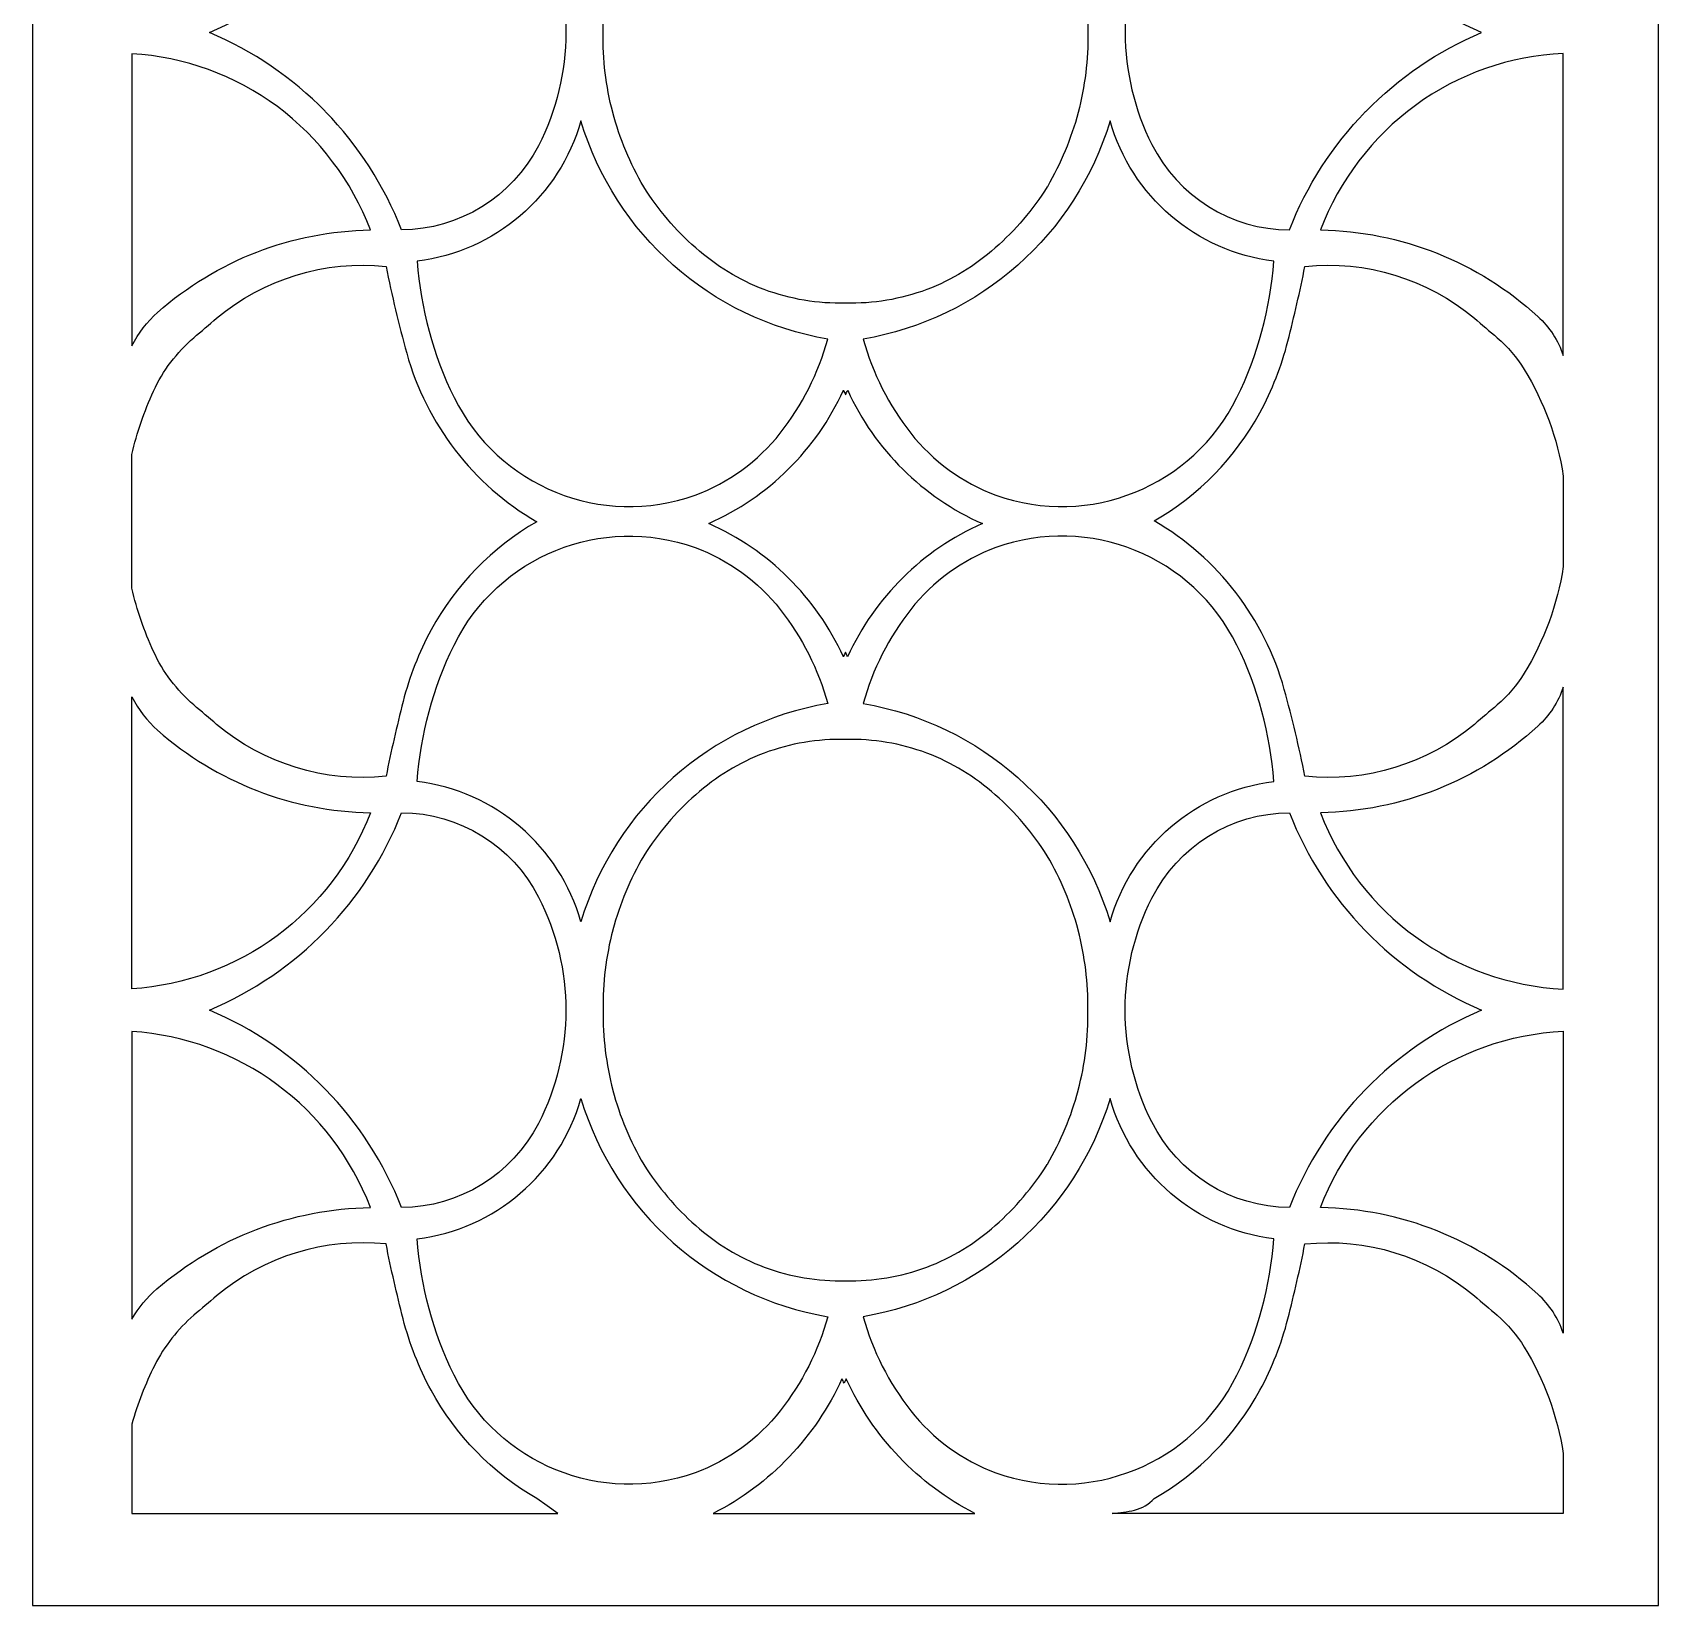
# Model space of a CAD drawing. Header units: centimetres. Extents: x -14 to -7.9, y -2.7 to 9.
# Drawn here: x -13.99 to -7.87, y -2.7 to 3.22 of the extents above; entities that cross this region are included whole.
import ezdxf

# ---------------------------------------------------------------- set-up
doc = ezdxf.new("R2010")
doc.units = ezdxf.units.CM
doc.header["$MEASUREMENT"] = 0
doc.layers.add('layer 1', color=7, linetype='Continuous')

msp = doc.modelspace()

# ---------------------------------------------------------------- linework, layer by layer
at = {"layer": 'layer 1', "color": 250}
for points, knots in [([(-13.99204, 9.00082), (-13.99204, 9.00082), (-7.86966, 9.00082), (-7.86966, 9.00082), (-7.86966, 9.00082), (-7.86966, 9.00082), (-7.86966, -2.69948), (-7.86966, -2.69948), (-7.86966, -2.69948), (-7.86966, -2.69948), (-13.99204, -2.69948), (-13.99204, -2.69948), (-13.99204, -2.69948), (-13.99204, -2.69948), (-13.99204, 9.00082), (-13.99204, 9.00082)], [0, 0, 0, 0, 0.2, 0.2, 0.2, 0.2, 0.4, 0.4, 0.4, 0.4, 0.6, 0.6, 0.6, 0.6, 1, 1, 1, 1]), ([(-10.05486, 2.92214), (-10.05486, 2.92214), (-10.05473, 2.92263), (-10.05473, 2.92263), (-10.05473, 2.92263), (-10.02915, 3.021), (-10.01691, 3.12234), (-10.01834, 3.22397), (-10.01834, 3.22397), (-10.01691, 3.32569), (-10.02917, 3.42711), (-10.0548, 3.52556), (-10.0548, 3.52556), (-10.0548, 3.52556), (-10.05492, 3.52601), (-10.05492, 3.52601), (-10.05492, 3.52601), (-10.05492, 3.52601), (-10.05504, 3.52645), (-10.05504, 3.52645), (-10.05504, 3.52645), (-10.05504, 3.52645), (-10.05515, 3.52689), (-10.05515, 3.52689), (-10.05515, 3.52689), (-10.0812, 3.62421), (-10.12009, 3.71762), (-10.17082, 3.80467), (-10.17082, 3.80467), (-10.17082, 3.80467), (-10.17113, 3.80518), (-10.17113, 3.80518), (-10.17113, 3.80518), (-10.22522, 3.8907), (-10.29108, 3.96816), (-10.36679, 4.03531), (-10.36679, 4.03531), (-10.44275, 4.10267), (-10.53021, 4.15575), (-10.62503, 4.19201), (-10.62503, 4.19201), (-10.72277, 4.22846), (-10.82657, 4.24581), (-10.93085, 4.24312), (-10.93085, 4.24312), (-11.03514, 4.24581), (-11.13894, 4.22847), (-11.23668, 4.19201), (-11.23668, 4.19201), (-11.33151, 4.15574), (-11.41897, 4.10267), (-11.49492, 4.0353), (-11.49492, 4.0353), (-11.57063, 3.96816), (-11.63649, 3.8907), (-11.69058, 3.80518), (-11.69058, 3.80518), (-11.74194, 3.71802), (-11.78101, 3.6242), (-11.8067, 3.52635), (-11.8067, 3.52635), (-11.8067, 3.52635), (-11.80695, 3.52539), (-11.80695, 3.52539), (-11.80695, 3.52539), (-11.83298, 3.42707), (-11.84524, 3.32565), (-11.84337, 3.22397), (-11.84337, 3.22397), (-11.84522, 3.12278), (-11.83309, 3.02186), (-11.80733, 2.92399), (-11.80733, 2.92399), (-11.80733, 2.92399), (-11.80724, 2.92364), (-11.80724, 2.92364), (-11.80724, 2.92364), (-11.80724, 2.92364), (-11.80715, 2.92329), (-11.80715, 2.92329), (-11.80715, 2.92329), (-11.80715, 2.92329), (-11.80699, 2.92271), (-11.80699, 2.92271), (-11.80699, 2.92271), (-11.78089, 2.82459), (-11.74175, 2.73044), (-11.69057, 2.64275), (-11.69057, 2.64275), (-11.63648, 2.55723), (-11.57062, 2.47977), (-11.49492, 2.41263), (-11.49492, 2.41263), (-11.41896, 2.34527), (-11.33151, 2.29219), (-11.23668, 2.25592), (-11.23668, 2.25592), (-11.13894, 2.21947), (-11.03514, 2.20212), (-10.93085, 2.20482), (-10.93085, 2.20482), (-10.82657, 2.20213), (-10.72277, 2.21947), (-10.62503, 2.25592), (-10.62503, 2.25592), (-10.53021, 2.29219), (-10.44275, 2.34526), (-10.36679, 2.41262), (-10.36679, 2.41262), (-10.29108, 2.47977), (-10.22523, 2.55723), (-10.17113, 2.64275), (-10.17113, 2.64275), (-10.17113, 2.64275), (-10.17095, 2.64305), (-10.17095, 2.64305), (-10.17095, 2.64305), (-10.17095, 2.64305), (-10.17078, 2.64336), (-10.17078, 2.64336), (-10.17078, 2.64336), (-10.11988, 2.73071), (-10.0809, 2.82445), (-10.05486, 2.92214), (-10.05486, 2.92214), (-10.05486, 2.92214), (-10.05486, 2.92214), (-10.05486, 2.92214)], [0, 0, 0, 0, 0.030303, 0.030303, 0.030303, 0.030303, 0.0606061, 0.0606061, 0.0606061, 0.0606061, 0.0909091, 0.0909091, 0.0909091, 0.0909091, 0.1212121, 0.1212121, 0.1212121, 0.1212121, 0.1515152, 0.1515152, 0.1515152, 0.1515152, 0.1818182, 0.1818182, 0.1818182, 0.1818182, 0.2121212, 0.2121212, 0.2121212, 0.2121212, 0.2424242, 0.2424242, 0.2424242, 0.2424242, 0.2727273, 0.2727273, 0.2727273, 0.2727273, 0.3030303, 0.3030303, 0.3030303, 0.3030303, 0.3333333, 0.3333333, 0.3333333, 0.3333333, 0.3636364, 0.3636364, 0.3636364, 0.3636364, 0.3939394, 0.3939394, 0.3939394, 0.3939394, 0.4242424, 0.4242424, 0.4242424, 0.4242424, 0.4545455, 0.4545455, 0.4545455, 0.4545455, 0.4848485, 0.4848485, 0.4848485, 0.4848485, 0.5151515, 0.5151515, 0.5151515, 0.5151515, 0.5454545, 0.5454545, 0.5454545, 0.5454545, 0.5757576, 0.5757576, 0.5757576, 0.5757576, 0.6060606, 0.6060606, 0.6060606, 0.6060606, 0.6363636, 0.6363636, 0.6363636, 0.6363636, 0.6666667, 0.6666667, 0.6666667, 0.6666667, 0.6969697, 0.6969697, 0.6969697, 0.6969697, 0.7272727, 0.7272727, 0.7272727, 0.7272727, 0.7575758, 0.7575758, 0.7575758, 0.7575758, 0.7878788, 0.7878788, 0.7878788, 0.7878788, 0.8181818, 0.8181818, 0.8181818, 0.8181818, 0.8484848, 0.8484848, 0.8484848, 0.8484848, 0.8787879, 0.8787879, 0.8787879, 0.8787879, 0.9090909, 0.9090909, 0.9090909, 0.9090909, 0.9393939, 0.9393939, 0.9393939, 0.9393939, 1, 1, 1, 1]), ([(-12.88832, 3.52253), (-13.01285, 3.39481), (-13.16175, 3.29328), (-13.32612, 3.22397), (-13.32612, 3.22397), (-13.16275, 3.15495), (-13.01465, 3.05418), (-12.89045, 2.92758), (-12.89045, 2.92758), (-12.89045, 2.92758), (-12.8885, 2.92559), (-12.8885, 2.92559), (-12.8885, 2.92559), (-12.76469, 2.79796), (-12.66745, 2.64693), (-12.6025, 2.48141), (-12.6025, 2.48141), (-12.6025, 2.48141), (-12.60211, 2.4804), (-12.60211, 2.4804), (-12.60211, 2.4804), (-12.38487, 2.48223), (-12.18668, 2.60413), (-12.0873, 2.79731), (-12.0873, 2.79731), (-11.94962, 3.06486), (-11.94933, 3.38212), (-12.08673, 3.64981), (-12.08673, 3.64981), (-12.18612, 3.8434), (-12.3845, 3.96581), (-12.60211, 3.96754), (-12.60211, 3.96754), (-12.66689, 3.80205), (-12.76394, 3.65103), (-12.88754, 3.52334), (-12.88754, 3.52334), (-12.88754, 3.52334), (-12.88793, 3.52294), (-12.88793, 3.52294), (-12.88793, 3.52294), (-12.88793, 3.52294), (-12.88832, 3.52253), (-12.88832, 3.52253)], [0, 0, 0, 0, 0.0833333, 0.0833333, 0.0833333, 0.0833333, 0.1666667, 0.1666667, 0.1666667, 0.1666667, 0.25, 0.25, 0.25, 0.25, 0.3333333, 0.3333333, 0.3333333, 0.3333333, 0.4166667, 0.4166667, 0.4166667, 0.4166667, 0.5, 0.5, 0.5, 0.5, 0.5833333, 0.5833333, 0.5833333, 0.5833333, 0.6666667, 0.6666667, 0.6666667, 0.6666667, 0.75, 0.75, 0.75, 0.75, 0.8333333, 0.8333333, 0.8333333, 0.8333333, 1, 1, 1, 1]), ([(-8.97235, 3.52148), (-8.84799, 3.39423), (-8.69954, 3.29309), (-8.53559, 3.22397), (-8.53559, 3.22397), (-8.6992, 3.15484), (-8.84742, 3.05396), (-8.97174, 2.92709), (-8.97174, 2.92709), (-8.97174, 2.92709), (-8.97263, 2.92618), (-8.97263, 2.92618), (-8.97263, 2.92618), (-9.09709, 2.79822), (-9.19465, 2.64668), (-9.25959, 2.4804), (-9.25959, 2.4804), (-9.47899, 2.48214), (-9.67907, 2.60682), (-9.77755, 2.80288), (-9.77755, 2.80288), (-9.84315, 2.93355), (-9.87745, 3.07776), (-9.87773, 3.22397), (-9.87773, 3.22397), (-9.87746, 3.37018), (-9.84314, 3.51438), (-9.77755, 3.64505), (-9.77755, 3.64505), (-9.67916, 3.84116), (-9.47899, 3.96568), (-9.25959, 3.96753), (-9.25959, 3.96753), (-9.25959, 3.96753), (-9.25912, 3.96634), (-9.25912, 3.96634), (-9.25912, 3.96634), (-9.25912, 3.96634), (-9.25866, 3.96515), (-9.25866, 3.96515), (-9.25866, 3.96515), (-9.19401, 3.80091), (-9.09763, 3.65108), (-8.97496, 3.52417), (-8.97496, 3.52417), (-8.97496, 3.52417), (-8.97466, 3.52384), (-8.97466, 3.52384), (-8.97466, 3.52384), (-8.97466, 3.52384), (-8.97431, 3.52348), (-8.97431, 3.52348), (-8.97431, 3.52348), (-8.97431, 3.52348), (-8.97396, 3.52312), (-8.97396, 3.52312), (-8.97396, 3.52312), (-8.97396, 3.52312), (-8.97235, 3.52148), (-8.97235, 3.52148)], [0, 0, 0, 0, 0.0625, 0.0625, 0.0625, 0.0625, 0.125, 0.125, 0.125, 0.125, 0.1875, 0.1875, 0.1875, 0.1875, 0.25, 0.25, 0.25, 0.25, 0.3125, 0.3125, 0.3125, 0.3125, 0.375, 0.375, 0.375, 0.375, 0.4375, 0.4375, 0.4375, 0.4375, 0.5, 0.5, 0.5, 0.5, 0.5625, 0.5625, 0.5625, 0.5625, 0.625, 0.625, 0.625, 0.625, 0.6875, 0.6875, 0.6875, 0.6875, 0.75, 0.75, 0.75, 0.75, 0.8125, 0.8125, 0.8125, 0.8125, 0.875, 0.875, 0.875, 0.875, 1, 1, 1, 1]), ([(-12.71952, 2.4804), (-13.01513, 2.4758), (-13.29921, 2.36589), (-13.52085, 2.17023), (-13.52085, 2.17023), (-13.56091, 2.13488), (-13.59386, 2.09223), (-13.61796, 2.04455), (-13.61796, 2.04455), (-13.61796, 2.04455), (-13.61796, 3.14409), (-13.61796, 3.14409), (-13.61796, 3.14409), (-13.41995, 3.13236), (-13.22954, 3.06313), (-13.0702, 2.94499), (-13.0702, 2.94499), (-12.91171, 2.82647), (-12.79008, 2.6653), (-12.71952, 2.4804)], [0, 0, 0, 0, 0.1666667, 0.1666667, 0.1666667, 0.1666667, 0.3333333, 0.3333333, 0.3333333, 0.3333333, 0.5, 0.5, 0.5, 0.5, 0.6666667, 0.6666667, 0.6666667, 0.6666667, 1, 1, 1, 1]), ([(-8.78517, 2.9496), (-8.62279, 3.06812), (-8.42891, 3.13606), (-8.22806, 3.1449), (-8.22806, 3.1449), (-8.22806, 3.1449), (-8.22806, 2.00749), (-8.22806, 2.00749), (-8.22806, 2.00749), (-8.2472, 2.0639), (-8.28021, 2.11454), (-8.32411, 2.15479), (-8.32411, 2.15479), (-8.5478, 2.35987), (-8.83875, 2.47573), (-9.14219, 2.4804), (-9.14219, 2.4804), (-9.0707, 2.66779), (-8.9467, 2.83071), (-8.78517, 2.9496)], [0, 0, 0, 0, 0.1666667, 0.1666667, 0.1666667, 0.1666667, 0.3333333, 0.3333333, 0.3333333, 0.3333333, 0.5, 0.5, 0.5, 0.5, 0.6666667, 0.6666667, 0.6666667, 0.6666667, 1, 1, 1, 1]), ([(-11.92703, 2.89132), (-11.79835, 2.4629), (-11.43855, 2.14452), (-10.99757, 2.06948), (-10.99757, 2.06948), (-11.03307, 1.94069), (-11.09392, 1.82022), (-11.17651, 1.71522), (-11.17651, 1.71522), (-11.25984, 1.60925), (-11.37094, 1.52839), (-11.49737, 1.48163), (-11.49737, 1.48163), (-11.84905, 1.35584), (-12.23948, 1.51444), (-12.40459, 1.84946), (-12.40459, 1.84946), (-12.48364, 2.01003), (-12.53078, 2.18447), (-12.54342, 2.36299), (-12.54342, 2.36299), (-12.25022, 2.39905), (-12.00735, 2.60704), (-11.92703, 2.89132)], [0, 0, 0, 0, 0.1428571, 0.1428571, 0.1428571, 0.1428571, 0.2857143, 0.2857143, 0.2857143, 0.2857143, 0.4285714, 0.4285714, 0.4285714, 0.4285714, 0.5714286, 0.5714286, 0.5714286, 0.5714286, 0.7142857, 0.7142857, 0.7142857, 0.7142857, 1, 1, 1, 1]), ([(-9.93467, 2.89132), (-9.85419, 2.60708), (-9.61151, 2.39889), (-9.31829, 2.36299), (-9.31829, 2.36299), (-9.33092, 2.18447), (-9.37808, 2.01004), (-9.45711, 1.84947), (-9.45711, 1.84947), (-9.62188, 1.51428), (-10.01252, 1.35619), (-10.36433, 1.48163), (-10.36433, 1.48163), (-10.49077, 1.52838), (-10.60185, 1.60926), (-10.68519, 1.71522), (-10.68519, 1.71522), (-10.76778, 1.82022), (-10.82863, 1.94069), (-10.86413, 2.06948), (-10.86413, 2.06948), (-10.42318, 2.14473), (-10.06315, 2.46284), (-9.93467, 2.89132), (-9.93467, 2.89132), (-9.93467, 2.89132), (-9.93467, 2.89132), (-9.93467, 2.89132)], [0, 0, 0, 0, 0.125, 0.125, 0.125, 0.125, 0.25, 0.25, 0.25, 0.25, 0.375, 0.375, 0.375, 0.375, 0.5, 0.5, 0.5, 0.5, 0.625, 0.625, 0.625, 0.625, 0.75, 0.75, 0.75, 0.75, 1, 1, 1, 1]), ([(-13.61796, 1.63513), (-13.61796, 1.63513), (-13.61796, 1.13139), (-13.61796, 1.13139), (-13.61796, 1.13139), (-13.59893, 1.04935), (-13.57158, 0.96949), (-13.53632, 0.89301), (-13.53632, 0.89301), (-13.50073, 0.81586), (-13.44907, 0.74724), (-13.38475, 0.69173), (-13.38475, 0.69173), (-13.35625, 0.66713), (-13.32758, 0.64273), (-13.29874, 0.61853), (-13.29874, 0.61853), (-13.12126, 0.46968), (-12.89121, 0.39913), (-12.66082, 0.42306), (-12.66082, 0.42306), (-12.64195, 0.51758), (-12.62055, 0.61159), (-12.59666, 0.70497), (-12.59666, 0.70497), (-12.57268, 0.79868), (-12.53729, 0.88911), (-12.4913, 0.9742), (-12.4913, 0.9742), (-12.39828, 1.14377), (-12.26062, 1.28476), (-12.09336, 1.38187), (-12.09336, 1.38187), (-12.33323, 1.52119), (-12.50905, 1.74914), (-12.58306, 2.01648), (-12.58306, 2.01648), (-12.61294, 2.12448), (-12.63888, 2.23353), (-12.66082, 2.34343), (-12.66082, 2.34343), (-12.89122, 2.36729), (-13.1213, 2.29684), (-13.29875, 2.14795), (-13.29875, 2.14795), (-13.32758, 2.12375), (-13.35626, 2.09935), (-13.38475, 2.07475), (-13.38475, 2.07475), (-13.44907, 2.01924), (-13.50073, 1.95063), (-13.53631, 1.87349), (-13.53631, 1.87349), (-13.57157, 1.79702), (-13.59893, 1.71716), (-13.61796, 1.63513)], [0, 0, 0, 0, 0.0666667, 0.0666667, 0.0666667, 0.0666667, 0.1333333, 0.1333333, 0.1333333, 0.1333333, 0.2, 0.2, 0.2, 0.2, 0.2666667, 0.2666667, 0.2666667, 0.2666667, 0.3333333, 0.3333333, 0.3333333, 0.3333333, 0.4, 0.4, 0.4, 0.4, 0.4666667, 0.4666667, 0.4666667, 0.4666667, 0.5333333, 0.5333333, 0.5333333, 0.5333333, 0.6, 0.6, 0.6, 0.6, 0.6666667, 0.6666667, 0.6666667, 0.6666667, 0.7333333, 0.7333333, 0.7333333, 0.7333333, 0.8, 0.8, 0.8, 0.8, 0.8666667, 0.8666667, 0.8666667, 0.8666667, 1, 1, 1, 1]), ([(-8.22806, 1.21252), (-8.22806, 1.21252), (-8.22806, 1.55388), (-8.22806, 1.55388), (-8.22806, 1.55388), (-8.25003, 1.69607), (-8.30005, 1.83243), (-8.37525, 1.95508), (-8.37525, 1.95508), (-8.40279, 1.99998), (-8.43708, 2.04034), (-8.47695, 2.07475), (-8.47695, 2.07475), (-8.50545, 2.09935), (-8.53412, 2.12375), (-8.56296, 2.14795), (-8.56296, 2.14795), (-8.74044, 2.2968), (-8.97049, 2.36735), (-9.20089, 2.34343), (-9.20089, 2.34343), (-9.21977, 2.2489), (-9.24116, 2.1549), (-9.26506, 2.06152), (-9.26506, 2.06152), (-9.28903, 1.96781), (-9.32441, 1.87737), (-9.37041, 1.79228), (-9.37041, 1.79228), (-9.46343, 1.62271), (-9.60108, 1.48171), (-9.76835, 1.38461), (-9.76835, 1.38461), (-9.52847, 1.24529), (-9.35265, 1.01735), (-9.27865, 0.75), (-9.27865, 0.75), (-9.24877, 0.642), (-9.22283, 0.53294), (-9.20089, 0.42306), (-9.20089, 0.42306), (-8.97049, 0.39918), (-8.74041, 0.46964), (-8.56297, 0.61853), (-8.56297, 0.61853), (-8.53412, 0.64273), (-8.50545, 0.66712), (-8.47695, 0.69172), (-8.47695, 0.69172), (-8.43709, 0.72612), (-8.4028, 0.76647), (-8.37528, 0.81136), (-8.37528, 0.81136), (-8.30007, 0.93401), (-8.25004, 1.07034), (-8.22806, 1.21252), (-8.22806, 1.21252), (-8.22806, 1.21252), (-8.22806, 1.21252), (-8.22806, 1.21252)], [0, 0, 0, 0, 0.0625, 0.0625, 0.0625, 0.0625, 0.125, 0.125, 0.125, 0.125, 0.1875, 0.1875, 0.1875, 0.1875, 0.25, 0.25, 0.25, 0.25, 0.3125, 0.3125, 0.3125, 0.3125, 0.375, 0.375, 0.375, 0.375, 0.4375, 0.4375, 0.4375, 0.4375, 0.5, 0.5, 0.5, 0.5, 0.5625, 0.5625, 0.5625, 0.5625, 0.625, 0.625, 0.625, 0.625, 0.6875, 0.6875, 0.6875, 0.6875, 0.75, 0.75, 0.75, 0.75, 0.8125, 0.8125, 0.8125, 0.8125, 0.875, 0.875, 0.875, 0.875, 1, 1, 1, 1]), ([(-10.41544, 1.37483), (-10.64029, 1.47424), (-10.82084, 1.65298), (-10.92264, 1.87675), (-10.92264, 1.87675), (-10.92527, 1.87114), (-10.92795, 1.86556), (-10.93066, 1.85998), (-10.93066, 1.85998), (-10.93338, 1.86555), (-10.93605, 1.87113), (-10.93866, 1.87675), (-10.93866, 1.87675), (-11.04057, 1.65311), (-11.22113, 1.47455), (-11.44583, 1.37503), (-11.44583, 1.37503), (-11.22115, 1.27546), (-11.04071, 1.09677), (-10.93887, 0.87311), (-10.93887, 0.87311), (-10.93624, 0.87873), (-10.93357, 0.88432), (-10.93086, 0.88989), (-10.93086, 0.88989), (-10.92815, 0.88432), (-10.92547, 0.87872), (-10.92284, 0.87311), (-10.92284, 0.87311), (-10.82099, 1.09686), (-10.64031, 1.27547), (-10.41544, 1.37483)], [0, 0, 0, 0, 0.1111111, 0.1111111, 0.1111111, 0.1111111, 0.2222222, 0.2222222, 0.2222222, 0.2222222, 0.3333333, 0.3333333, 0.3333333, 0.3333333, 0.4444444, 0.4444444, 0.4444444, 0.4444444, 0.5555556, 0.5555556, 0.5555556, 0.5555556, 0.6666667, 0.6666667, 0.6666667, 0.6666667, 0.7777778, 0.7777778, 0.7777778, 0.7777778, 1, 1, 1, 1]), ([(-11.92703, -0.12484), (-11.79866, 0.3033), (-11.43818, 0.62181), (-10.99757, 0.697), (-10.99757, 0.697), (-11.03308, 0.82582), (-11.09389, 0.94623), (-11.17651, 1.05126), (-11.17651, 1.05126), (-11.25988, 1.15725), (-11.37089, 1.23808), (-11.49737, 1.28486), (-11.49737, 1.28486), (-11.84958, 1.41043), (-12.23964, 1.25258), (-12.40459, 0.91702), (-12.40459, 0.91702), (-12.48365, 0.75641), (-12.53079, 0.58205), (-12.54342, 0.40349), (-12.54342, 0.40349), (-12.25044, 0.36762), (-12.00744, 0.15915), (-11.92703, -0.12484)], [0, 0, 0, 0, 0.1428571, 0.1428571, 0.1428571, 0.1428571, 0.2857143, 0.2857143, 0.2857143, 0.2857143, 0.4285714, 0.4285714, 0.4285714, 0.4285714, 0.5714286, 0.5714286, 0.5714286, 0.5714286, 0.7142857, 0.7142857, 0.7142857, 0.7142857, 1, 1, 1, 1]), ([(-9.93467, -0.12484), (-10.06335, 0.30358), (-10.42315, 0.62196), (-10.86413, 0.697), (-10.86413, 0.697), (-10.82864, 0.82579), (-10.76778, 0.94625), (-10.68519, 1.05126), (-10.68519, 1.05126), (-10.60186, 1.15722), (-10.49076, 1.23808), (-10.36433, 1.28485), (-10.36433, 1.28485), (-10.01265, 1.41064), (-9.62222, 1.25203), (-9.45711, 0.91701), (-9.45711, 0.91701), (-9.37808, 0.75645), (-9.33093, 0.58201), (-9.31829, 0.40349), (-9.31829, 0.40349), (-9.61149, 0.36742), (-9.85435, 0.15944), (-9.93467, -0.12484)], [0, 0, 0, 0, 0.1428571, 0.1428571, 0.1428571, 0.1428571, 0.2857143, 0.2857143, 0.2857143, 0.2857143, 0.4285714, 0.4285714, 0.4285714, 0.4285714, 0.5714286, 0.5714286, 0.5714286, 0.5714286, 0.7142857, 0.7142857, 0.7142857, 0.7142857, 1, 1, 1, 1]), ([(-8.22807, -0.37842), (-8.63735, -0.35769), (-8.99599, -0.09676), (-9.14219, 0.28608), (-9.14219, 0.28608), (-8.83875, 0.29081), (-8.54776, 0.40657), (-8.32411, 0.6117), (-8.32411, 0.6117), (-8.28022, 0.65194), (-8.2472, 0.70258), (-8.22807, 0.75897), (-8.22807, 0.75897), (-8.22807, 0.75897), (-8.22807, -0.37842), (-8.22807, -0.37842), (-8.22807, -0.37842), (-8.22807, -0.37842), (-8.22807, -0.37842), (-8.22807, -0.37842)], [0, 0, 0, 0, 0.1666667, 0.1666667, 0.1666667, 0.1666667, 0.3333333, 0.3333333, 0.3333333, 0.3333333, 0.5, 0.5, 0.5, 0.5, 0.6666667, 0.6666667, 0.6666667, 0.6666667, 1, 1, 1, 1]), ([(-13.61796, 0.72193), (-13.61796, 0.72193), (-13.61796, -0.37761), (-13.61796, -0.37761), (-13.61796, -0.37761), (-13.21439, -0.35077), (-12.86359, -0.09185), (-12.71952, 0.28608), (-12.71952, 0.28608), (-13.01499, 0.29063), (-13.29928, 0.40072), (-13.52085, 0.59625), (-13.52085, 0.59625), (-13.5609, 0.63159), (-13.59386, 0.67426), (-13.61796, 0.72193)], [0, 0, 0, 0, 0.2, 0.2, 0.2, 0.2, 0.4, 0.4, 0.4, 0.4, 0.6, 0.6, 0.6, 0.6, 1, 1, 1, 1]), ([(-10.01833, -0.45749), (-10.01647, -0.55904), (-10.02871, -0.6604), (-10.05468, -0.75859), (-10.05468, -0.75859), (-10.05468, -0.75859), (-10.05489, -0.75939), (-10.05489, -0.75939), (-10.05489, -0.75939), (-10.05489, -0.75939), (-10.05503, -0.75994), (-10.05503, -0.75994), (-10.05503, -0.75994), (-10.08066, -0.85754), (-10.11962, -0.95116), (-10.17079, -1.03812), (-10.17079, -1.03812), (-10.17079, -1.03812), (-10.17096, -1.03841), (-10.17096, -1.03841), (-10.17096, -1.03841), (-10.17096, -1.03841), (-10.17113, -1.0387), (-10.17113, -1.0387), (-10.17113, -1.0387), (-10.22521, -1.12421), (-10.29109, -1.2017), (-10.36679, -1.26883), (-10.36679, -1.26883), (-10.44273, -1.33617), (-10.53024, -1.38926), (-10.62503, -1.42553), (-10.62503, -1.42553), (-10.72275, -1.46197), (-10.82659, -1.47932), (-10.93085, -1.47664), (-10.93085, -1.47664), (-11.03511, -1.47932), (-11.13896, -1.46197), (-11.23668, -1.42553), (-11.23668, -1.42553), (-11.33148, -1.38927), (-11.41897, -1.33616), (-11.49491, -1.26882), (-11.49491, -1.26882), (-11.57061, -1.20169), (-11.63649, -1.12421), (-11.69057, -1.0387), (-11.69057, -1.0387), (-11.74193, -0.95153), (-11.78102, -0.85767), (-11.80671, -0.75981), (-11.80671, -0.75981), (-11.80671, -0.75981), (-11.80687, -0.7592), (-11.80687, -0.7592), (-11.80687, -0.7592), (-11.83252, -0.66073), (-11.8448, -0.55923), (-11.84336, -0.45749), (-11.84336, -0.45749), (-11.84523, -0.3558), (-11.83297, -0.25433), (-11.80694, -0.15602), (-11.80694, -0.15602), (-11.80694, -0.15602), (-11.80684, -0.15565), (-11.80684, -0.15565), (-11.80684, -0.15565), (-11.80684, -0.15565), (-11.80674, -0.15528), (-11.80674, -0.15528), (-11.80674, -0.15528), (-11.78065, -0.05752), (-11.74157, 0.03633), (-11.69057, 0.12373), (-11.69057, 0.12373), (-11.63649, 0.20923), (-11.57061, 0.28672), (-11.49492, 0.35385), (-11.49492, 0.35385), (-11.41898, 0.4212), (-11.33148, 0.4743), (-11.23668, 0.51056), (-11.23668, 0.51056), (-11.13896, 0.547), (-11.03511, 0.56434), (-10.93085, 0.56166), (-10.93085, 0.56166), (-10.82659, 0.56435), (-10.72275, 0.54699), (-10.62503, 0.51056), (-10.62503, 0.51056), (-10.53023, 0.4743), (-10.44273, 0.4212), (-10.36679, 0.35386), (-10.36679, 0.35386), (-10.29109, 0.28673), (-10.22521, 0.20924), (-10.17113, 0.12373), (-10.17113, 0.12373), (-10.12015, 0.03636), (-10.08108, -0.05746), (-10.05499, -0.15518), (-10.05499, -0.15518), (-10.05499, -0.15518), (-10.05486, -0.15569), (-10.05486, -0.15569), (-10.05486, -0.15569), (-10.05486, -0.15569), (-10.05473, -0.15618), (-10.05473, -0.15618), (-10.05473, -0.15618), (-10.02915, -0.25452), (-10.01691, -0.35588), (-10.01833, -0.45749)], [0, 0, 0, 0, 0.0333333, 0.0333333, 0.0333333, 0.0333333, 0.0666667, 0.0666667, 0.0666667, 0.0666667, 0.1, 0.1, 0.1, 0.1, 0.1333333, 0.1333333, 0.1333333, 0.1333333, 0.1666667, 0.1666667, 0.1666667, 0.1666667, 0.2, 0.2, 0.2, 0.2, 0.2333333, 0.2333333, 0.2333333, 0.2333333, 0.2666667, 0.2666667, 0.2666667, 0.2666667, 0.3, 0.3, 0.3, 0.3, 0.3333333, 0.3333333, 0.3333333, 0.3333333, 0.3666667, 0.3666667, 0.3666667, 0.3666667, 0.4, 0.4, 0.4, 0.4, 0.4333333, 0.4333333, 0.4333333, 0.4333333, 0.4666667, 0.4666667, 0.4666667, 0.4666667, 0.5, 0.5, 0.5, 0.5, 0.5333333, 0.5333333, 0.5333333, 0.5333333, 0.5666667, 0.5666667, 0.5666667, 0.5666667, 0.6, 0.6, 0.6, 0.6, 0.6333333, 0.6333333, 0.6333333, 0.6333333, 0.6666667, 0.6666667, 0.6666667, 0.6666667, 0.7, 0.7, 0.7, 0.7, 0.7333333, 0.7333333, 0.7333333, 0.7333333, 0.7666667, 0.7666667, 0.7666667, 0.7666667, 0.8, 0.8, 0.8, 0.8, 0.8333333, 0.8333333, 0.8333333, 0.8333333, 0.8666667, 0.8666667, 0.8666667, 0.8666667, 0.9, 0.9, 0.9, 0.9, 0.9333333, 0.9333333, 0.9333333, 0.9333333, 1, 1, 1, 1]), ([(-13.32612, -0.45749), (-12.9945, -0.59756), (-12.73337, -0.86586), (-12.60211, -1.20106), (-12.60211, -1.20106), (-12.38487, -1.19923), (-12.18668, -1.07733), (-12.0873, -0.88415), (-12.0873, -0.88415), (-11.94962, -0.61659), (-11.94933, -0.29933), (-12.08673, -0.03164), (-12.08673, -0.03164), (-12.18613, 0.16195), (-12.3845, 0.28435), (-12.60211, 0.28608), (-12.60211, 0.28608), (-12.73329, -0.04915), (-12.99453, -0.31734), (-13.32612, -0.45749)], [0, 0, 0, 0, 0.1666667, 0.1666667, 0.1666667, 0.1666667, 0.3333333, 0.3333333, 0.3333333, 0.3333333, 0.5, 0.5, 0.5, 0.5, 0.6666667, 0.6666667, 0.6666667, 0.6666667, 1, 1, 1, 1]), ([(-8.53559, -0.45749), (-8.86721, -0.31742), (-9.12834, -0.04912), (-9.25959, 0.28608), (-9.25959, 0.28608), (-9.47916, 0.28423), (-9.67909, 0.15986), (-9.77755, -0.0364), (-9.77755, -0.0364), (-9.84316, -0.16711), (-9.87746, -0.31123), (-9.87773, -0.45749), (-9.87773, -0.45749), (-9.87745, -0.60374), (-9.84317, -0.74787), (-9.77755, -0.87857), (-9.77755, -0.87857), (-9.679, -1.07479), (-9.47916, -1.19931), (-9.25959, -1.20106), (-9.25959, -1.20106), (-9.12841, -0.86582), (-8.86717, -0.59763), (-8.53559, -0.45749), (-8.53559, -0.45749), (-8.53559, -0.45749), (-8.53559, -0.45749), (-8.53559, -0.45749)], [0, 0, 0, 0, 0.125, 0.125, 0.125, 0.125, 0.25, 0.25, 0.25, 0.25, 0.375, 0.375, 0.375, 0.375, 0.5, 0.5, 0.5, 0.5, 0.625, 0.625, 0.625, 0.625, 0.75, 0.75, 0.75, 0.75, 1, 1, 1, 1]), ([(-13.61796, -1.6209), (-13.61796, -1.6209), (-13.61796, -0.53784), (-13.61796, -0.53784), (-13.61796, -0.53784), (-13.21475, -0.56418), (-12.86366, -0.82357), (-12.71952, -1.20106), (-12.71952, -1.20106), (-13.01514, -1.20566), (-13.29957, -1.31392), (-13.52334, -1.50716), (-13.52334, -1.50716), (-13.56093, -1.53962), (-13.59289, -1.57804), (-13.61796, -1.6209)], [0, 0, 0, 0, 0.2, 0.2, 0.2, 0.2, 0.4, 0.4, 0.4, 0.4, 0.6, 0.6, 0.6, 0.6, 1, 1, 1, 1]), ([(-8.22806, -0.53655), (-8.63767, -0.55751), (-8.99607, -0.81782), (-9.14219, -1.20106), (-9.14219, -1.20106), (-8.83889, -1.20572), (-8.54769, -1.32169), (-8.32411, -1.52667), (-8.32411, -1.52667), (-8.28023, -1.56691), (-8.24719, -1.61758), (-8.22807, -1.67394), (-8.22807, -1.67394), (-8.22807, -1.67394), (-8.22806, -0.53655), (-8.22806, -0.53655), (-8.22806, -0.53655), (-8.22806, -0.53655), (-8.22806, -0.53655), (-8.22806, -0.53655)], [0, 0, 0, 0, 0.1666667, 0.1666667, 0.1666667, 0.1666667, 0.3333333, 0.3333333, 0.3333333, 0.3333333, 0.5, 0.5, 0.5, 0.5, 0.6666667, 0.6666667, 0.6666667, 0.6666667, 1, 1, 1, 1]), ([(-11.92703, -0.79014), (-12.00729, -1.07418), (-12.25047, -1.28243), (-12.54342, -1.31846), (-12.54342, -1.31846), (-12.53078, -1.49703), (-12.48365, -1.67138), (-12.40459, -1.83199), (-12.40459, -1.83199), (-12.2393, -2.16739), (-11.84945, -2.32576), (-11.49737, -2.19983), (-11.49737, -2.19983), (-11.3709, -2.15305), (-11.25987, -2.07224), (-11.17651, -1.96624), (-11.17651, -1.96624), (-11.0939, -1.8612), (-11.03308, -1.7408), (-10.99757, -1.61197), (-10.99757, -1.61197), (-11.43821, -1.537), (-11.79845, -1.21822), (-11.92703, -0.79014), (-11.92703, -0.79014), (-11.92703, -0.79014), (-11.92703, -0.79014), (-11.92703, -0.79014)], [0, 0, 0, 0, 0.125, 0.125, 0.125, 0.125, 0.25, 0.25, 0.25, 0.25, 0.375, 0.375, 0.375, 0.375, 0.5, 0.5, 0.5, 0.5, 0.625, 0.625, 0.625, 0.625, 0.75, 0.75, 0.75, 0.75, 1, 1, 1, 1]), ([(-9.93467, -0.79014), (-9.85419, -1.07437), (-9.61151, -1.28256), (-9.31829, -1.31846), (-9.31829, -1.31846), (-9.33092, -1.49698), (-9.37808, -1.67142), (-9.45711, -1.83198), (-9.45711, -1.83198), (-9.62188, -2.16717), (-10.01252, -2.32526), (-10.36433, -2.19983), (-10.36433, -2.19983), (-10.49077, -2.15307), (-10.60185, -2.07219), (-10.68519, -1.96624), (-10.68519, -1.96624), (-10.76778, -1.86123), (-10.82863, -1.74076), (-10.86413, -1.61197), (-10.86413, -1.61197), (-10.42318, -1.53672), (-10.06315, -1.21861), (-9.93467, -0.79014), (-9.93467, -0.79014), (-9.93467, -0.79014), (-9.93467, -0.79014), (-9.93467, -0.79014)], [0, 0, 0, 0, 0.125, 0.125, 0.125, 0.125, 0.25, 0.25, 0.25, 0.25, 0.375, 0.375, 0.375, 0.375, 0.5, 0.5, 0.5, 0.5, 0.625, 0.625, 0.625, 0.625, 0.75, 0.75, 0.75, 0.75, 1, 1, 1, 1]), ([(-13.61796, -2.01666), (-13.59673, -1.93987), (-13.56785, -1.8654), (-13.53176, -1.79438), (-13.53176, -1.79438), (-13.49543, -1.72288), (-13.44548, -1.65911), (-13.38475, -1.6067), (-13.38475, -1.6067), (-13.35626, -1.5821), (-13.32758, -1.55771), (-13.29875, -1.53351), (-13.29875, -1.53351), (-13.1214, -1.38469), (-12.89109, -1.31417), (-12.66082, -1.33803), (-12.66082, -1.33803), (-12.64194, -1.43256), (-12.62055, -1.52656), (-12.59665, -1.61994), (-12.59665, -1.61994), (-12.57267, -1.71367), (-12.5373, -1.80407), (-12.4913, -1.88918), (-12.4913, -1.88918), (-12.39823, -2.0588), (-12.26069, -2.19972), (-12.09336, -2.29684), (-12.09336, -2.29684), (-12.09336, -2.29684), (-12.05363, -2.32483), (-12.05363, -2.32483), (-12.05363, -2.32483), (-12.05363, -2.32483), (-12.0139, -2.35281), (-12.0139, -2.35281), (-12.0139, -2.35281), (-12.0139, -2.35281), (-13.61796, -2.35281), (-13.61796, -2.35281), (-13.61796, -2.35281), (-13.61796, -2.35281), (-13.61796, -2.01666), (-13.61796, -2.01666), (-13.61796, -2.01666), (-13.61796, -2.01666), (-13.61796, -2.01666), (-13.61796, -2.01666)], [0, 0, 0, 0, 0.0769231, 0.0769231, 0.0769231, 0.0769231, 0.1538462, 0.1538462, 0.1538462, 0.1538462, 0.2307692, 0.2307692, 0.2307692, 0.2307692, 0.3076923, 0.3076923, 0.3076923, 0.3076923, 0.3846154, 0.3846154, 0.3846154, 0.3846154, 0.4615385, 0.4615385, 0.4615385, 0.4615385, 0.5384615, 0.5384615, 0.5384615, 0.5384615, 0.6153846, 0.6153846, 0.6153846, 0.6153846, 0.6923077, 0.6923077, 0.6923077, 0.6923077, 0.7692308, 0.7692308, 0.7692308, 0.7692308, 0.8461538, 0.8461538, 0.8461538, 0.8461538, 1, 1, 1, 1]), ([(-8.22807, -2.1275), (-8.25005, -1.98532), (-8.30007, -1.84898), (-8.37528, -1.72634), (-8.37528, -1.72634), (-8.4028, -1.68145), (-8.43709, -1.6411), (-8.47695, -1.6067), (-8.47695, -1.6067), (-8.50545, -1.5821), (-8.53412, -1.55771), (-8.56296, -1.53351), (-8.56296, -1.53351), (-8.74044, -1.38465), (-8.97049, -1.31411), (-9.20089, -1.33803), (-9.20089, -1.33803), (-9.21977, -1.43255), (-9.24116, -1.52656), (-9.26506, -1.61994), (-9.26506, -1.61994), (-9.28903, -1.71365), (-9.32442, -1.80408), (-9.37041, -1.88918), (-9.37041, -1.88918), (-9.46343, -2.05875), (-9.60109, -2.19974), (-9.76835, -2.29684), (-9.76835, -2.29684), (-9.7883, -2.31798), (-9.81392, -2.33296), (-9.84212, -2.33999), (-9.84212, -2.33999), (-9.86983, -2.34689), (-9.89812, -2.35118), (-9.92662, -2.35281), (-9.92662, -2.35281), (-9.92662, -2.35281), (-8.22807, -2.35281), (-8.22807, -2.35281), (-8.22807, -2.35281), (-8.22807, -2.35281), (-8.22807, -2.1275), (-8.22807, -2.1275)], [0, 0, 0, 0, 0.0833333, 0.0833333, 0.0833333, 0.0833333, 0.1666667, 0.1666667, 0.1666667, 0.1666667, 0.25, 0.25, 0.25, 0.25, 0.3333333, 0.3333333, 0.3333333, 0.3333333, 0.4166667, 0.4166667, 0.4166667, 0.4166667, 0.5, 0.5, 0.5, 0.5, 0.5833333, 0.5833333, 0.5833333, 0.5833333, 0.6666667, 0.6666667, 0.6666667, 0.6666667, 0.75, 0.75, 0.75, 0.75, 0.8333333, 0.8333333, 0.8333333, 0.8333333, 1, 1, 1, 1]), ([(-10.4435, -2.35281), (-10.4435, -2.35281), (-11.42856, -2.35281), (-11.42856, -2.35281), (-11.42856, -2.35281), (-11.21449, -2.24331), (-11.04369, -2.06447), (-10.94404, -1.84563), (-10.94404, -1.84563), (-10.94142, -1.85125), (-10.93875, -1.85685), (-10.93603, -1.86242), (-10.93603, -1.86242), (-10.93332, -1.85685), (-10.93064, -1.85125), (-10.92802, -1.84563), (-10.92802, -1.84563), (-10.8284, -2.06448), (-10.65755, -2.24328), (-10.4435, -2.35281)], [0, 0, 0, 0, 0.1666667, 0.1666667, 0.1666667, 0.1666667, 0.3333333, 0.3333333, 0.3333333, 0.3333333, 0.5, 0.5, 0.5, 0.5, 0.6666667, 0.6666667, 0.6666667, 0.6666667, 1, 1, 1, 1])]:
    msp.add_open_spline(points, degree=3, knots=knots, dxfattribs=at)

doc.saveas('drawing.dxf')
